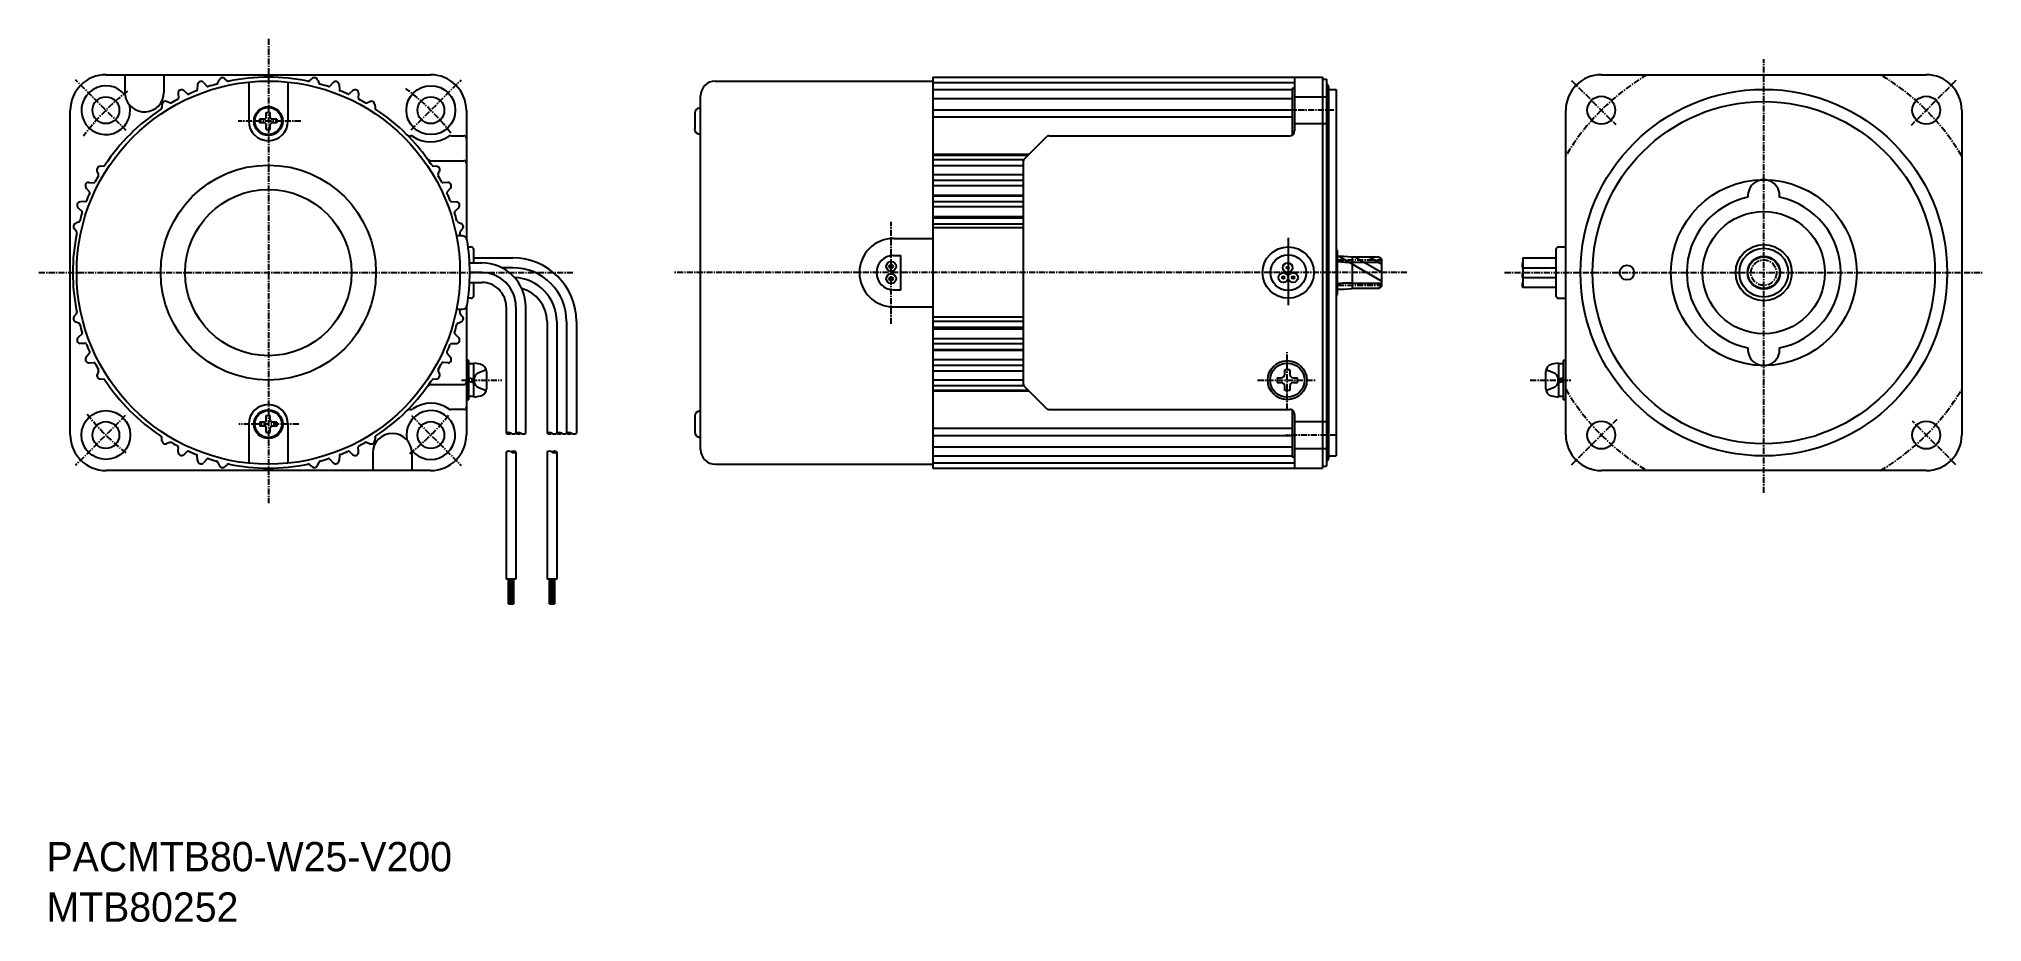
# Model space of a CAD drawing. Extents: x 64 to 461, y 18 to 199.
import ezdxf

# ---------------------------------------------------------------- set-up
doc = ezdxf.new("R2010")
doc.units = 0
doc.linetypes.add('CENTER', pattern=[2, 1.25, -0.25, 0.25, -0.25])
doc.layers.get('0').update_dxf_attribs({"linetype": 'CONTINUOUS'})
doc.layers.add('CENTER', color=1, linetype='CONTINUOUS')

msp = doc.modelspace()

# ---------------------------------------------------------------- linework, layer by layer
at = {"color": 7, "linetype": 'CONTINUOUS'}
for p, q in [((77.33, 191.2), (81.19, 191.2)), ((81.19, 191.2), (81.19, 187.58)), ((81.19, 191.2), (143.73, 191.2)), ((89.19, 191.2), (89.19, 187.58)), ((383.19, 191.2), (449.59, 191.2)), ((81.19, 187.58), (81.19, 187.58)), ((92.08, 187.39), (92.14, 186.36)), ((94.03, 187.27), (93.25, 187.95)), ((96.05, 189.16), (96, 188.1)), ((97.26, 189.6), (98, 188.81)), ((100.21, 189.51), (100.45, 190.08)), ((102.12, 189.97), (101.64, 190.37)), ((106.53, 189.7), (106.53, 181.7)), ((114.53, 189.7), (114.53, 181.7)), ((118.95, 189.96), (119.42, 190.36)), ((120.62, 190.07), (120.86, 189.5)), ((123.8, 189.6), (123.07, 188.81)), ((125.02, 189.16), (125.07, 188.1)), ((127.82, 187.95), (127.04, 187.27)), ((128.99, 187.39), (128.93, 186.36)), ((198.93, 114.5), (198.93, 186.9)), ((201.93, 189.9), (246.43, 189.9)), ((246.43, 190.7), (326.13, 190.7)), ((246.43, 190.7), (246.43, 110.7)), ((246.43, 189.6), (320.43, 189.6)), ((246.43, 188.19), (319.93, 188.19)), ((319.93, 188.17), (319.93, 178.84)), ((320.23, 188.47), (320.43, 188.47)), ((320.43, 190.7), (320.43, 179.7)), ((326.13, 190.7), (326.13, 110.7)), ((326.13, 190.3), (326.93, 190.3)), ((326.93, 190.3), (326.93, 111.1)), ((327.33, 188.8), (327.33, 188.2)), ((327.33, 188.2), (327.33, 112.6)), ((327.33, 188.2), (328.93, 188.2)), ((328.93, 188.2), (328.93, 113.2)), ((70.03, 117.5), (70.03, 183.9)), ((88.78, 185.03), (88.72, 184.41)), ((90.4, 185.44), (89.83, 185.67)), ((110.1, 183.47), (110.9, 183.47)), ((110.1, 182.52), (110.1, 183.47)), ((110.9, 182.52), (110.9, 183.47)), ((130.67, 185.44), (131.29, 185.7)), ((132.29, 185.08), (132.35, 184.42)), ((151.03, 183.9), (151.03, 178.21)), ((197.73, 183.36), (197.73, 180.09)), ((198.93, 184.38), (198.64, 184.36)), ((246.43, 186.31), (319.93, 186.31)), ((246.43, 183.99), (319.93, 183.99)), ((375.89, 117.5), (375.89, 183.9)), ((456.89, 183.9), (456.89, 117.5)), ((108.75, 182.12), (108.75, 181.32)), ((109.7, 182.12), (108.75, 182.12)), ((109.7, 181.32), (108.75, 181.32)), ((110.1, 179.97), (110.1, 180.92)), ((110.1, 179.97), (110.9, 179.97)), ((110.9, 179.97), (110.9, 180.92)), ((112.25, 182.12), (111.3, 182.12)), ((112.25, 181.32), (111.3, 181.32)), ((112.25, 182.12), (112.25, 181.32)), ((198.93, 179.02), (198.64, 179.05)), ((246.43, 182.55), (319.93, 182.55)), ((139.52, 178.7), (139.75, 178.7)), ((147.94, 178.7), (150.53, 178.7)), ((151.03, 178.21), (151.03, 157.76)), ((246.43, 174.91), (266.13, 174.91)), ((265.07, 173.85), (269.78, 178.56)), ((266.13, 174.91), (266.13, 174.91)), ((270.13, 178.7), (319.43, 178.7)), ((75.79, 170.84), (75.54, 171.46)), ((76.15, 172.46), (76.82, 172.52)), ((143.85, 173.6), (150.53, 173.6)), ((144.24, 172.52), (144.86, 172.46)), ((145.27, 170.84), (145.5, 171.41)), ((246.43, 174.75), (265.97, 174.75)), ((246.43, 173.83), (265.05, 173.83)), ((246.43, 172.62), (264.93, 172.62)), ((264.93, 173.5), (264.93, 127.91)), ((73.97, 167.21), (73.34, 167.94)), ((73.85, 169.16), (74.88, 169.09)), ((147.22, 169.16), (146.19, 169.09)), ((147.79, 168), (147.1, 167.21)), ((246.43, 170.77), (264.93, 170.77)), ((246.43, 169.63), (264.93, 169.63)), ((246.43, 168.51), (264.93, 168.51)), ((71.63, 163.97), (72.43, 163.24)), ((73.14, 165.24), (72.08, 165.19)), ((147.93, 165.24), (148.99, 165.19)), ((148.64, 163.24), (149.43, 163.97)), ((246.43, 166.56), (264.93, 166.56)), ((246.43, 166.42), (264.93, 166.42)), ((246.43, 165.23), (264.93, 165.23)), ((246.43, 164.21), (264.93, 164.21)), ((71.27, 159.12), (70.88, 159.59)), ((71.73, 161.03), (71.17, 160.79)), ((149.34, 161.03), (149.96, 160.77)), ((150.23, 159.63), (149.8, 159.12)), ((246.43, 162.19), (264.93, 162.19)), ((246.43, 161.89), (264.93, 161.89)), ((246.43, 160.66), (264.93, 160.66)), ((246.43, 159.91), (264.93, 159.91)), ((150.21, 158.2), (149.01, 158.2)), ((151.4, 155.95), (152.03, 155.95)), ((152.53, 152.7), (152.53, 155.45)), ((238.43, 157.7), (246.43, 157.7)), ((328.93, 155.36), (329.23, 155.18)), ((329.23, 146.22), (329.23, 155.18)), ((373.89, 155.45), (373.89, 145.95)), ((374.39, 155.95), (375.89, 155.95)), ((151.69, 152.7), (154.18, 152.7)), ((152.53, 153.7), (160.53, 153.7)), ((160.53, 151.7), (158.3, 151.7)), ((238.39, 154.2), (239.9, 154.2)), ((239.9, 147.2), (239.9, 154.2)), ((329.23, 154.05), (330.45, 154.05)), ((330.45, 154.05), (332.23, 153.95)), ((332.23, 153.95), (337.53, 153.95)), ((332.23, 152.83), (338.23, 152.83)), ((338.23, 153.55), (337.53, 153.95)), ((338.23, 153.55), (338.23, 147.86)), ((367.08, 153.7), (373.89, 153.7)), ((367.08, 151.7), (373.89, 151.7)), ((154.18, 150.7), (151.69, 150.7)), ((151.69, 148.7), (154.18, 148.7)), ((152.53, 145.95), (152.53, 148.7)), ((238.39, 147.2), (239.9, 147.2)), ((329.23, 147.35), (330.45, 147.35)), ((330.45, 147.35), (332.23, 147.46)), ((332.23, 148.58), (338.23, 148.58)), ((337.53, 147.46), (332.23, 147.46)), ((337.53, 147.46), (338.23, 147.86)), ((367.08, 149.7), (373.89, 149.7)), ((367.08, 147.7), (373.89, 147.7)), ((149.01, 143.2), (150.21, 143.2)), ((151.03, 143.64), (151.03, 117.5)), ((152.03, 145.45), (151.4, 145.45)), ((159.18, 143.7), (159.18, 117.83)), ((161.18, 143.7), (161.18, 117.83)), ((163.18, 117.83), (163.18, 143.7)), ((238.43, 143.7), (246.43, 143.7)), ((328.93, 146.05), (329.23, 146.22)), ((374.39, 145.45), (375.89, 145.45)), ((70.84, 141.78), (71.27, 142.29)), ((71.73, 140.38), (71.11, 140.64)), ((149.34, 140.38), (149.9, 140.62)), ((149.79, 142.29), (150.19, 141.82)), ((167.53, 140.7), (167.53, 117.83)), ((169.53, 140.7), (169.53, 117.83)), ((171.53, 140.7), (171.53, 117.83)), ((173.53, 140.7), (173.53, 117.83)), ((246.43, 141.65), (264.93, 141.65)), ((246.43, 140.77), (264.93, 140.77)), ((246.43, 139.51), (264.93, 139.51)), ((246.43, 139.22), (264.93, 139.22)), ((72.43, 138.17), (71.63, 137.43)), ((73.14, 136.17), (72.08, 136.22)), ((147.93, 136.17), (148.99, 136.22)), ((148.64, 138.17), (149.43, 137.43)), ((246.43, 137.2), (264.93, 137.2)), ((246.43, 136.18), (264.93, 136.18)), ((73.97, 134.2), (73.34, 133.47)), ((73.85, 132.25), (74.88, 132.31)), ((147.22, 132.25), (146.19, 132.31)), ((147.1, 134.2), (147.78, 133.41)), ((151.54, 132.7), (151.04, 132.7)), ((151.54, 124.7), (151.54, 132.7)), ((151.54, 132.08), (152.54, 132.08)), ((151.54, 128.25), (151.54, 132.02)), ((152.54, 125.2), (152.54, 132.2)), ((153.92, 131.94), (152.54, 132.2)), ((246.43, 134.99), (264.93, 134.99)), ((246.43, 134.84), (264.93, 134.84)), ((246.43, 132.9), (264.93, 132.9)), ((246.43, 131.77), (264.93, 131.77)), ((374.39, 132.2), (373, 131.94)), ((374.39, 132.2), (374.39, 125.2)), ((374.39, 132.08), (375.39, 132.08)), ((375.89, 132.7), (375.39, 132.7)), ((375.39, 132.7), (375.39, 124.7)), ((375.39, 132.02), (375.39, 128.25)), ((75.8, 130.57), (75.57, 130)), ((76.21, 128.95), (76.82, 128.89)), ((143.85, 127.8), (150.53, 127.8)), ((144.25, 128.89), (144.92, 128.95)), ((145.28, 130.57), (145.53, 129.95)), ((151.54, 129.15), (152.54, 128.96)), ((151.54, 128.44), (152.54, 128.25)), ((155.14, 130.46), (155.14, 126.94)), ((246.43, 130.64), (264.93, 130.64)), ((246.43, 128.79), (264.93, 128.79)), ((246.43, 127.58), (265.06, 127.58)), ((269.78, 122.85), (265.07, 127.56)), ((316.83, 129.2), (317.68, 129.2)), ((316.83, 129.2), (316.83, 128.2)), ((316.83, 128.2), (317.68, 128.2)), ((319.43, 130.8), (318.43, 130.8)), ((318.43, 129.95), (318.43, 130.8)), ((318.43, 126.6), (318.43, 127.45)), ((319.43, 130.8), (319.43, 129.95)), ((319.43, 127.45), (319.43, 126.6)), ((320.18, 129.2), (321.03, 129.2)), ((320.18, 128.2), (321.03, 128.2)), ((321.03, 128.2), (321.03, 129.2)), ((371.79, 126.94), (371.79, 130.46)), ((374.39, 128.96), (375.39, 129.15)), ((374.39, 128.25), (375.39, 128.44)), ((151.54, 124.7), (151.04, 124.7)), ((152.54, 125.33), (151.54, 125.33)), ((152.54, 125.2), (153.92, 125.47)), ((246.43, 126.63), (266, 126.63)), ((246.43, 126.5), (266.13, 126.5)), ((319.43, 126.6), (318.43, 126.6)), ((373, 125.47), (374.39, 125.2)), ((375.39, 125.33), (374.39, 125.33)), ((375.89, 124.7), (375.39, 124.7)), ((106.53, 119.7), (106.53, 111.71)), ((108.76, 120.12), (108.76, 119.32)), ((109.71, 120.12), (108.76, 120.12)), ((109.71, 119.32), (108.76, 119.32)), ((110.11, 121.47), (110.91, 121.47)), ((110.11, 120.52), (110.11, 121.47)), ((110.91, 120.52), (110.91, 121.47)), ((112.26, 120.12), (111.31, 120.12)), ((112.26, 119.32), (111.31, 119.32)), ((112.26, 120.12), (112.26, 119.32)), ((114.53, 119.7), (114.53, 111.71)), ((139.52, 122.7), (139.72, 122.7)), ((150.53, 122.7), (147.78, 122.7)), ((197.73, 121.36), (197.73, 118.09)), ((198.93, 122.38), (198.64, 122.36)), ((270.13, 122.7), (319.43, 122.7)), ((319.93, 122.57), (319.93, 113.23)), ((320.43, 121.7), (320.43, 110.7)), ((88.78, 116.32), (88.73, 116.94)), ((90.36, 115.94), (89.78, 115.71)), ((110.11, 117.97), (110.11, 118.92)), ((110.11, 117.97), (110.91, 117.97)), ((110.91, 117.97), (110.91, 118.92)), ((130.67, 115.96), (131.24, 115.74)), ((132.35, 116.99), (132.29, 116.38)), ((198.62, 117.05), (198.93, 117.02)), ((246.43, 118.85), (319.93, 118.85)), ((246.43, 117.41), (319.93, 117.41)), ((92.08, 114.02), (92.14, 115.05)), ((93.24, 113.45), (94.03, 114.14)), ((96.05, 112.25), (96, 113.31)), ((98, 112.6), (97.26, 111.8)), ((100.23, 111.86), (100.45, 111.34)), ((102.08, 111.41), (101.65, 111.05)), ((119.46, 111.01), (118.95, 111.44)), ((120.86, 111.9), (120.6, 111.28)), ((123.07, 112.6), (123.8, 111.8)), ((125.07, 113.31), (125.02, 112.25)), ((127.04, 114.14), (127.83, 113.45)), ((128.99, 114.02), (128.93, 115.05)), ((131.88, 113.82), (131.88, 110.2)), ((139.88, 113.82), (139.88, 110.2)), ((159.18, 114.03), (159.18, 87.97)), ((161.18, 114.03), (161.18, 87.97)), ((167.53, 114.03), (167.53, 87.97)), ((169.53, 114.03), (169.53, 87.97)), ((201.93, 111.5), (246.43, 111.5)), ((246.43, 115.09), (319.93, 115.09)), ((246.43, 113.22), (319.93, 113.22)), ((246.43, 111.81), (320.43, 111.81)), ((320.23, 112.93), (320.43, 112.93)), ((327.33, 113.2), (328.93, 113.2)), ((143.73, 110.2), (77.33, 110.2)), ((246.43, 110.7), (326.13, 110.7)), ((326.13, 111.1), (326.93, 111.1)), ((449.59, 110.2), (383.19, 110.2)), ((161.18, 87.97), (159.18, 87.97)), ((159.68, 82.97), (159.68, 87.97)), ((160.68, 87.97), (160.68, 82.97)), ((169.53, 87.97), (167.53, 87.97)), ((168.03, 82.97), (168.03, 87.97)), ((169.03, 87.97), (169.03, 82.97)), ((159.68, 82.97), (160.68, 82.97)), ((168.03, 82.97), (169.03, 82.97))]:
    msp.add_line(p, q, dxfattribs=at)
at = {"color": 3, "linetype": 'CONTINUOUS'}
for p, q in [((320.63, 186.69), (326.93, 186.69)), ((320.63, 181.19), (326.93, 181.19)), ((319.13, 157.81), (319.13, 144.02)), ((338.23, 148.97), (329.42, 154.05)), ((332.23, 153.95), (332.23, 147.46)), ((338.23, 150.7), (332.6, 153.95)), ((338.23, 152.44), (335.6, 153.95)), ((155.1, 130.8), (153.57, 130.22)), ((373.35, 130.22), (371.83, 130.8)), ((153.57, 127.18), (155.1, 126.6)), ((371.83, 126.6), (373.35, 127.18)), ((320.63, 120.22), (326.93, 120.22)), ((320.63, 114.72), (326.93, 114.72)), ((159.68, 87), (160.65, 87.97)), ((159.68, 87.14), (160.51, 87.97)), ((159.68, 87.29), (160.37, 87.97)), ((159.68, 87.43), (160.23, 87.97)), ((159.68, 87.57), (160.08, 87.97)), ((159.68, 87.71), (159.94, 87.97)), ((159.68, 87.85), (159.8, 87.97)), ((159.68, 86.86), (160.68, 87.86)), ((159.68, 86.72), (160.68, 87.72)), ((159.68, 86.58), (160.68, 87.58)), ((168.03, 87.02), (168.99, 87.97)), ((168.03, 87.16), (168.85, 87.97)), ((168.03, 87.3), (168.71, 87.97)), ((168.03, 87.44), (168.57, 87.97)), ((168.03, 87.58), (168.43, 87.97)), ((168.03, 87.72), (168.29, 87.97)), ((168.03, 87.86), (168.14, 87.97)), ((168.03, 86.87), (169.03, 87.87)), ((168.03, 86.73), (169.03, 87.73)), ((168.03, 86.59), (169.03, 87.59)), ((168.03, 86.45), (169.03, 87.45)), ((159.68, 86.44), (160.68, 87.44)), ((159.68, 86.3), (160.68, 87.3)), ((159.68, 86.15), (160.68, 87.15)), ((159.68, 86.01), (160.68, 87.01)), ((159.68, 85.87), (160.68, 86.87)), ((159.68, 85.73), (160.68, 86.73)), ((159.68, 85.59), (160.68, 86.59)), ((159.68, 85.45), (160.68, 86.45)), ((159.68, 85.31), (160.68, 86.31)), ((159.68, 85.16), (160.68, 86.16)), ((159.68, 85.02), (160.68, 86.02)), ((159.68, 84.88), (160.68, 85.88)), ((159.68, 84.74), (160.68, 85.74)), ((159.68, 84.6), (160.68, 85.6)), ((159.68, 84.46), (160.68, 85.46)), ((159.68, 84.32), (160.68, 85.32)), ((159.68, 84.17), (160.68, 85.17)), ((159.68, 84.03), (160.68, 85.03)), ((159.68, 83.89), (160.68, 84.89)), ((159.68, 83.75), (160.68, 84.75)), ((159.68, 83.61), (160.68, 84.61)), ((159.68, 83.47), (160.68, 84.47)), ((159.68, 83.33), (160.68, 84.33)), ((159.68, 83.18), (160.68, 84.18)), ((159.68, 83.04), (160.68, 84.04)), ((159.75, 82.97), (160.68, 83.9)), ((159.89, 82.97), (160.68, 83.76)), ((160.03, 82.97), (160.68, 83.62)), ((160.18, 82.97), (160.68, 83.48)), ((168.03, 86.31), (169.03, 87.31)), ((168.03, 86.17), (169.03, 87.17)), ((168.03, 86.03), (169.03, 87.03)), ((168.03, 85.88), (169.03, 86.88)), ((168.03, 85.74), (169.03, 86.74)), ((168.03, 85.6), (169.03, 86.6)), ((168.03, 85.46), (169.03, 86.46)), ((168.03, 85.32), (169.03, 86.32)), ((168.03, 85.18), (169.03, 86.18)), ((168.03, 85.04), (169.03, 86.04)), ((168.03, 84.89), (169.03, 85.89)), ((168.03, 84.75), (169.03, 85.75)), ((168.03, 84.61), (169.03, 85.61)), ((168.03, 84.47), (169.03, 85.47)), ((168.03, 84.33), (169.03, 85.33)), ((168.03, 84.19), (169.03, 85.19)), ((168.03, 84.05), (169.03, 85.05)), ((168.03, 83.9), (169.03, 84.9)), ((168.03, 83.76), (169.03, 84.76)), ((168.03, 83.62), (169.03, 84.62)), ((168.03, 83.48), (169.03, 84.48)), ((168.03, 83.34), (169.03, 84.34)), ((168.03, 83.2), (169.03, 84.2)), ((168.03, 83.06), (169.03, 84.06)), ((168.09, 82.97), (169.03, 83.91)), ((168.24, 82.97), (169.03, 83.77)), ((168.38, 82.97), (169.03, 83.63)), ((168.52, 82.97), (169.03, 83.49)), ((160.32, 82.97), (160.68, 83.34)), ((160.46, 82.97), (160.68, 83.19)), ((160.6, 82.97), (160.68, 83.05)), ((168.66, 82.97), (169.03, 83.35)), ((168.8, 82.97), (169.03, 83.21)), ((168.94, 82.97), (169.03, 83.07))]:
    msp.add_line(p, q, dxfattribs=at)
at = {"color": 7, "linetype": 'CONTINUOUS'}
for centre, radius in [((110.53, 150.7), 39.2), ((143.77, 183.94), 5), ((416.39, 150.7), 37.5), ((77.3, 183.94), 2.75), ((110.53, 181.7), 2.95), ((110.5, 181.72), 2.75), ((143.77, 183.94), 2.75), ((383.15, 183.94), 2.85), ((416.39, 150.7), 35), ((449.62, 183.94), 2.85), ((110.53, 150.7), 22), ((110.53, 150.7), 17), ((416.39, 150.7), 19), ((416.39, 150.7), 12.5), ((319.13, 150.7), 5.25), ((416.39, 150.7), 5.75), ((416.39, 150.7), 5), ((237.92, 151.98), 1), ((237.92, 151.98), 0.4), ((237.92, 151.98), 0.3), ((237.92, 151.98), 0.2), ((237.92, 151.98), 0.1), ((319.13, 150.7), 3.65), ((319.03, 151.7), 1), ((319.03, 151.7), 0.25), ((319.03, 151.7), 0.2), ((319.03, 151.7), 0.15), ((319.03, 151.7), 0.1), ((388.39, 150.7), 1.5), ((416.39, 150.7), 3.35), ((416.39, 150.7), 3.25), ((237.92, 149.45), 1), ((237.92, 149.45), 0.4), ((237.92, 149.45), 0.3), ((237.92, 149.45), 0.2), ((237.92, 149.45), 0.1), ((318.13, 149.7), 1), ((318.13, 149.7), 0.25), ((318.13, 149.7), 0.2), ((318.13, 149.7), 0.15), ((318.13, 149.7), 0.1), ((320.13, 149.7), 1), ((320.13, 149.7), 0.25), ((320.13, 149.7), 0.2), ((320.13, 149.7), 0.15), ((320.13, 149.7), 0.1), ((318.93, 128.7), 4), ((318.93, 128.7), 3.5), ((77.3, 117.47), 5), ((77.3, 117.47), 2.75), ((110.53, 119.7), 2.95), ((110.51, 119.72), 2.75), ((143.77, 117.47), 2.75), ((383.15, 117.47), 2.85), ((449.62, 117.47), 2.85)]:
    msp.add_circle(centre, radius, dxfattribs=at)
for centre, radius, start, end in [((77.33, 183.9), 7.3, 90, 180), ((143.73, 183.9), 7.3, 359.9995, 90), ((383.19, 183.9), 7.3, 90, 180), ((449.59, 183.9), 7.3, 0, 90), ((77.3, 183.94), 5, 38.2789, 11.3337), ((85.19, 187.58), 4, 180.0014, 187.875), ((85.19, 187.58), 4, 179.9986, 180.0014), ((85.19, 187.58), 4, 187.875, 359.9986), ((92.78, 187.43), 0.7, 47.6808, 183.5707), ((94.16, 187.42), 0.2, 228.9758, 294.0323), ((110.53, 150.7), 40, 111.4978, 114.0323), ((95.8, 188.11), 0.2, 291.4978, 357.3449), ((96.75, 189.13), 0.7, 42.7598, 177.3469), ((98.14, 188.95), 0.2, 222.7652, 287.9512), ((110.53, 150.7), 40, 105.353, 107.9512), ((99.84, 189.66), 0.4, 285.353, 337.1291), ((101.15, 189.79), 0.761, 49.8925, 157.1291), ((102.38, 190.27), 0.4, 229.8709, 281.6464), ((110.53, 150.7), 40, 89.9998, 101.6463), ((110.53, 150.7), 40, 78.3507, 89.9997), ((118.69, 190.27), 0.4, 258.3507, 309.7157), ((119.94, 189.89), 0.7, 14.8086, 138.2081), ((121.23, 189.66), 0.4, 203.2833, 254.6489), ((110.53, 150.7), 40, 72.0483, 74.6489), ((122.92, 188.95), 0.2, 252.0483, 317.2348), ((124.32, 189.13), 0.7, 2.6527, 137.2346), ((125.27, 188.11), 0.2, 182.6551, 248.5018), ((110.53, 150.7), 40, 65.9672, 68.5018), ((110.53, 150.7), 40, 65.9672, 68.5018), ((126.91, 187.42), 0.2, 245.9672, 311.0242), ((128.29, 187.43), 0.7, 356.4375, 131.9852), ((201.93, 186.9), 3, 90, 180), ((320.23, 188.17), 0.3, 90, 180), ((326.73, 188.8), 0.6, 0, 70.5288), ((110.53, 150.7), 40, 123.3506, 146.6465), ((88.32, 184.45), 0.4, 303.3506, 354.715), ((89.48, 185.06), 0.7, 59.8125, 183.2016), ((90.55, 185.81), 0.4, 248.2776, 299.6489), ((110.53, 150.7), 40, 117.5449, 119.6489), ((91.94, 186.35), 0.2, 297.5449, 3.564), ((129.12, 186.35), 0.2, 176.4363, 242.4547), ((110.53, 150.7), 40, 60.3532, 62.4547), ((130.52, 185.81), 0.4, 240.3532, 292.1234), ((131.59, 185.06), 0.7, 1.6046, 115.4412), ((132.75, 184.45), 0.4, 184.868, 236.6466), ((110.53, 150.7), 40, 45.0168, 56.6466), ((198.73, 183.36), 1, 94.9996, 179.9971), ((110.53, 181.7), 4, 180, 0), ((109.7, 182.52), 0.4, 270.0143, 0.0143), ((109.7, 180.92), 0.4, 359.9785, 89.9785), ((111.3, 182.52), 0.4, 179.9857, 269.9857), ((111.3, 180.92), 0.4, 90.0215, 180.0215), ((139.52, 179.7), 1, 225.0168, 270.0117), ((110.53, 150.7), 40, 35.6565, 45.0168), ((198.77, 180.09), 1.05, 179.9918, 262.6634), ((319.43, 179.7), 1, 270, 0), ((139.75, 178.2), 0.5, 55.0005, 90), ((143.77, 183.94), 6.5, 234.9984, 303.778), ((147.94, 177.7), 1, 90, 123.778), ((150.53, 178.2), 0.5, 0.8316, 90), ((270.13, 178.2), 0.5, 90, 135), ((76.17, 171.76), 0.7, 91.5961, 205.4412), ((76.79, 172.92), 0.4, 274.868, 326.6465), ((143.85, 174.6), 1, 215.6565, 270), ((110.53, 150.7), 40, 33.3507, 35.6565), ((144.28, 172.91), 0.4, 213.3507, 264.715), ((144.9, 171.76), 0.7, 329.8084, 93.2021), ((150.53, 173.1), 0.5, 1.1299, 90), ((265.43, 173.5), 0.5, 135, 180), ((73.81, 168.46), 0.7, 86.4369, 227.924), ((110.53, 150.7), 40, 155.9672, 158.5018), ((73.82, 167.07), 0.2, 335.9672, 41.0242), ((74.89, 169.29), 0.2, 266.4363, 332.4547), ((110.53, 150.7), 40, 150.353, 152.4547), ((75.42, 170.69), 0.4, 330.353, 22.1321), ((145.64, 170.69), 0.4, 158.2776, 209.649), ((110.53, 150.7), 40, 27.5449, 29.649), ((146.18, 169.29), 0.2, 207.5449, 273.5689), ((147.25, 167.07), 0.2, 138.9726, 204.0325), ((110.53, 150.7), 40, 21.4978, 24.0325), ((147.26, 168.46), 0.7, 318.622, 93.5712), ((416.39, 166.45), 3.25, 354.078, 185.922), ((72.11, 164.49), 0.7, 92.6527, 227.2346), ((110.53, 150.7), 40, 162.0483, 164.6491), ((72.29, 163.09), 0.2, 342.0483, 47.2348), ((73.13, 165.44), 0.2, 272.6551, 338.5018), ((147.94, 165.44), 0.2, 201.4978, 267.3497), ((148.78, 163.09), 0.2, 132.7585, 197.9512), ((110.53, 150.7), 40, 15.3532, 17.9512), ((148.96, 164.49), 0.7, 312.7598, 87.3469), ((416.39, 150.7), 15.75, 101.844, 258.156), ((416.39, 150.7), 15.75, 281.844, 78.156), ((71.35, 160.11), 0.7, 104.8065, 228.1965), ((70.97, 158.86), 0.4, 348.3506, 39.7157), ((71.58, 161.4), 0.4, 293.2805, 344.6491), ((149.49, 161.4), 0.4, 195.3532, 247.1317), ((150.1, 158.86), 0.4, 139.8709, 191.6465), ((149.72, 160.11), 0.7, 316.5976, 70.4365), ((110.53, 150.7), 40, 168.3507, 179.9998), ((110.53, 150.7), 40, 10.8069, 11.6464), ((150.21, 157.2), 1, 9.306, 90), ((110.53, 150.7), 41.2, 350.6949, 9.3051), ((152.03, 155.45), 0.5, 0, 90), ((238.42, 150.7), 7, 89.9416, 180), ((374.39, 155.45), 0.5, 90, 180), ((154.18, 143.7), 9, 0, 90.0006), ((160.53, 140.7), 13, 0, 89.9996), ((160.53, 140.7), 11, 0, 89.9995), ((238.39, 150.7), 3.5, 90, 180), ((332.03, 174.81), 21.98, 262.681, 270.5207), ((110.53, 150.7), 40, 179.9999, 191.6467), ((154.18, 143.7), 7, 359.9996, 90.0004), ((154.18, 143.7), 5, 0, 90.0011), ((160.53, 140.7), 9, 0, 87.7186), ((160.53, 140.7), 7, 0, 74.9209), ((238.42, 150.7), 7, 180, 270.0584), ((238.39, 150.7), 3.5, 180, 270), ((332.03, 126.6), 21.98, 89.4793, 97.3185), ((110.53, 150.7), 40, 348.3508, 349.1931), ((150.21, 144.2), 1, 270, 350.694), ((152.03, 145.95), 0.5, 270, 0), ((374.39, 145.95), 0.5, 180, 270), ((71.35, 141.3), 0.7, 136.6035, 250.4392), ((70.97, 142.55), 0.4, 319.8709, 11.6467), ((71.58, 140.01), 0.4, 15.3532, 67.1317), ((110.53, 150.7), 40, 195.3532, 197.9513), ((110.53, 150.7), 40, 342.0483, 344.6491), ((149.49, 140.01), 0.4, 113.274, 164.6491), ((150.1, 142.55), 0.4, 168.3508, 219.7157), ((149.72, 141.3), 0.7, 284.8065, 48.1965), ((72.11, 136.92), 0.7, 132.7598, 267.3469), ((72.29, 138.31), 0.2, 312.7619, 17.9513), ((73.13, 135.97), 0.2, 21.4978, 87.3497), ((110.53, 150.7), 40, 201.4978, 204.0323), ((110.53, 150.7), 40, 335.9672, 338.5018), ((147.94, 135.97), 0.2, 92.6551, 158.5018), ((148.78, 138.31), 0.2, 162.0483, 227.2348), ((148.96, 136.92), 0.7, 272.6527, 47.2346), ((416.39, 134.95), 3.25, 174.078, 5.922), ((73.81, 132.95), 0.7, 132.0815, 273.5625), ((73.82, 134.33), 0.2, 318.9758, 24.0323), ((74.89, 132.11), 0.2, 27.5449, 93.5689), ((110.53, 150.7), 40, 207.5449, 209.6491), ((110.53, 150.7), 40, 330.3532, 332.4547), ((146.18, 132.11), 0.2, 86.4363, 152.4547), ((147.25, 134.33), 0.2, 155.9672, 221.0242), ((147.26, 132.95), 0.7, 266.4369, 41.8931), ((153.64, 130.46), 1.5, 0, 79.1137), ((373.29, 130.46), 1.5, 100.8863, 180), ((76.17, 129.65), 0.7, 149.8013, 273.2021), ((75.42, 130.72), 0.4, 338.2776, 29.6491), ((76.79, 128.49), 0.4, 33.3507, 84.715), ((110.53, 150.7), 40, 213.3507, 236.578), ((110.53, 150.7), 40, 314.9827, 324.3432), ((110.53, 150.7), 40, 324.3432, 326.6465), ((143.85, 126.8), 1, 90, 144.3432), ((144.28, 128.49), 0.4, 94.8752, 146.6465), ((144.9, 129.65), 0.7, 271.5964, 25.4412), ((145.65, 130.72), 0.4, 150.3532, 202.1321), ((150.53, 128.3), 0.5, 270, 357.4658), ((265.43, 127.91), 0.5, 180, 224.034), ((317.68, 129.95), 0.75, 270, 0), ((317.68, 127.45), 0.75, 0, 90), ((320.18, 129.95), 0.75, 180, 270), ((320.18, 127.45), 0.75, 90, 180), ((110.53, 119.7), 4, 0, 180), ((143.77, 117.47), 6.5, 54.9969, 124.7479), ((153.64, 126.94), 1.5, 280.8867, 0), ((373.29, 126.94), 1.5, 180, 259.1133), ((109.71, 120.52), 0.4, 270.0143, 0.0143), ((109.71, 118.92), 0.4, 359.9785, 89.9785), ((111.31, 120.52), 0.4, 179.9857, 269.9857), ((111.31, 118.92), 0.4, 90.0215, 180.0215), ((110.53, 150.7), 40, 303.3508, 314.9827), ((143.77, 117.47), 5, 218.2763, 191.3369), ((139.52, 121.7), 1, 89.8941, 134.9827), ((139.72, 123.3), 0.6, 270, 304.7532), ((147.78, 123.2), 0.5, 235.1027, 270), ((150.53, 123.2), 0.501, 270, 357.355), ((198.73, 121.36), 1, 94.9996, 179.9971), ((270.13, 123.2), 0.5, 224.9791, 270), ((319.43, 121.7), 1, 359.9943, 90), ((77.33, 117.5), 7.3, 180, 270), ((88.23, 116.9), 0.5, 4.8686, 56.578), ((89.48, 116.34), 0.7, 181.5964, 295.4412), ((90.54, 115.48), 0.5, 60.422, 112.1234), ((110.53, 150.7), 40, 240.422, 242.4548), ((110.53, 150.7), 40, 297.5449, 299.6491), ((130.52, 115.59), 0.4, 68.2842, 119.6491), ((131.59, 116.34), 0.7, 239.8084, 3.2016), ((135.88, 113.82), 4, 0, 180), ((132.74, 116.96), 0.4, 123.3508, 174.7144), ((143.73, 117.5), 7.3, 270, 359.9995), ((159.68, 116.96), 1, 60, 120), ((159.68, 118.69), 1, 240, 300), ((160.68, 118.69), 1, 240, 300), ((161.68, 116.96), 1, 60, 120), ((161.68, 118.69), 1, 240, 300), ((162.68, 118.69), 1, 240, 300), ((168.03, 116.96), 1, 60, 120), ((168.03, 118.69), 1, 240, 300), ((169.03, 118.69), 1, 240, 300), ((170.03, 116.96), 1, 60, 120), ((170.03, 118.69), 1, 240, 300), ((171.03, 118.69), 1, 240, 300), ((172.03, 116.96), 1, 60, 120), ((172.03, 118.69), 1, 240, 300), ((173.03, 118.69), 1, 240, 300), ((198.77, 118.09), 1.04, 180, 261.6426), ((383.19, 117.5), 7.3, 180, 270), ((449.59, 117.5), 7.3, 270, 0), ((91.94, 115.06), 0.2, 356.4314, 62.4548), ((92.78, 113.98), 0.7, 176.4369, 311.068), ((94.16, 113.99), 0.2, 65.9672, 131.0274), ((110.53, 150.7), 40, 245.9672, 248.5019), ((95.8, 113.3), 0.2, 2.6503, 68.5019), ((96.75, 112.28), 0.7, 182.6527, 317.2346), ((98.14, 112.46), 0.2, 72.0483, 137.2348), ((110.53, 150.7), 40, 252.0483, 254.5811), ((99.77, 111.66), 0.5, 23.2805, 74.5811), ((101.13, 111.52), 0.7, 194.8086, 318.202), ((102.4, 111.03), 0.5, 78.4188, 129.7157), ((110.53, 150.7), 40, 258.4188, 269.9999), ((110.53, 150.7), 40, 270, 281.6466), ((118.69, 111.13), 0.4, 49.8658, 101.6466), ((121.23, 111.74), 0.4, 105.3532, 157.1291), ((110.53, 150.7), 40, 285.3532, 287.9513), ((122.92, 112.46), 0.2, 42.7687, 107.9513), ((124.32, 112.28), 0.7, 222.7598, 357.3469), ((125.27, 113.3), 0.2, 111.4978, 177.3497), ((110.53, 150.7), 40, 291.4978, 294.0324), ((126.91, 113.99), 0.2, 48.9726, 114.0324), ((128.29, 113.98), 0.7, 228.6188, 3.5712), ((129.12, 115.06), 0.2, 117.5449, 183.5689), ((159.68, 113.16), 1, 60, 120), ((160.68, 113.16), 1, 60, 120), ((160.68, 114.89), 1, 240, 300), ((168.03, 113.16), 1, 60, 120), ((169.03, 113.16), 1, 60, 120), ((169.03, 114.89), 1, 240, 300), ((201.93, 114.5), 3, 180, 270), ((320.23, 113.23), 0.3, 179.9809, 183.3442), ((320.23, 113.23), 0.3, 183.3442, 270), ((326.73, 112.6), 0.6, 289.4712, 360), ((119.94, 111.52), 0.7, 226.5976, 340.4442)]:
    msp.add_arc(centre, radius, start, end, dxfattribs=at)
at = {"color": 3, "linetype": 'CONTINUOUS'}
for centre, radius, start, end in [((367.95, 152.2), 1, 150.005, 210.0007), ((366.21, 153.2), 1, 329.9993, 30.0007), ((366.21, 152.2), 1, 330.0021, 30.0085), ((366.21, 151.2), 1, 329.9964, 30.0029), ((367.95, 150.2), 1, 149.9993, 210.0007), ((367.95, 148.2), 1, 149.9964, 209.9921), ((366.21, 150.2), 1, 329.9993, 30.0007), ((366.21, 149.2), 1, 330.0021, 29.9912), ((366.21, 148.2), 1, 329.9964, 29.9921), ((154.15, 128.7), 1.63, 110.8396, 249.1588), ((372.78, 128.7), 1.63, 290.8412, 69.1604)]:
    msp.add_arc(centre, radius, start, end, dxfattribs=at)
at = {"layer": 'CENTER', "color": 1, "linetype": 'CENTER'}
for p, q in [((110.53, 198.53), (110.53, 103.53)), ((416.39, 105.64), (416.39, 194.38)), ((81.48, 179.76), (71.08, 190.16)), ((139.77, 179.94), (149.99, 190.16)), ((377.07, 190.02), (386.11, 180.98)), ((455.7, 190.02), (446.52, 180.83)), ((328.42, 183.94), (318.03, 183.94)), ((117.15, 181.7), (104.33, 181.7)), ((237.93, 140.22), (237.93, 161.12)), ((329.23, 153.3), (338.23, 153.3)), ((63.6, 150.7), (172.8, 150.7)), ((70.03, 150.7), (70.03, 150.7)), ((70.03, 150.7), (70.03, 150.7)), ((343.38, 150.7), (193.53, 150.7)), ((329.23, 148.11), (338.23, 148.11)), ((363.38, 150.7), (461.05, 150.7)), ((318.93, 122.7), (318.93, 134.51)), ((150.02, 128.7), (158.32, 128.7)), ((312.86, 128.7), (324.81, 128.7)), ((368.6, 128.7), (376.9, 128.7)), ((81.28, 121.45), (71.08, 111.25)), ((116.77, 119.7), (104.52, 119.7)), ((139.79, 121.45), (149.99, 111.25)), ((377.07, 111.39), (386.4, 120.72)), ((455.7, 111.39), (446.78, 120.31)), ((328.98, 117.47), (318.69, 117.47))]:
    msp.add_line(p, q, dxfattribs=at)
msp.add_circle((416.39, 150.7), 2.6, dxfattribs=at)
for centre, start, end in [((416.39, 150.7), 120.4919, 149.5081), ((416.39, 150.7), 30.4917, 59.5083), ((110.53, 150.7), 127.7491, 143.5344), ((110.53, 150.7), 37.3777, 53.236), ((416.39, 150.7), 210.4917, 239.5083), ((416.39, 150.7), 300.4918, 329.5082), ((110.53, 150.7), 218.0024, 231.9077), ((110.53, 150.7), 307.9773, 321.672)]:
    msp.add_arc(centre, 47, start, end, dxfattribs=at)

# ---------------------------------------------------------------- texts
at = {"color": 7, "linetype": 'CONTINUOUS'}
for s, p in [('PACMTB80-W25-V200', (65.16, 28.21)), ('MTB80252', (65.16, 17.9))]:
    msp.add_text(s, height=6, dxfattribs=at).set_placement(p)

doc.saveas('drawing.dxf')
